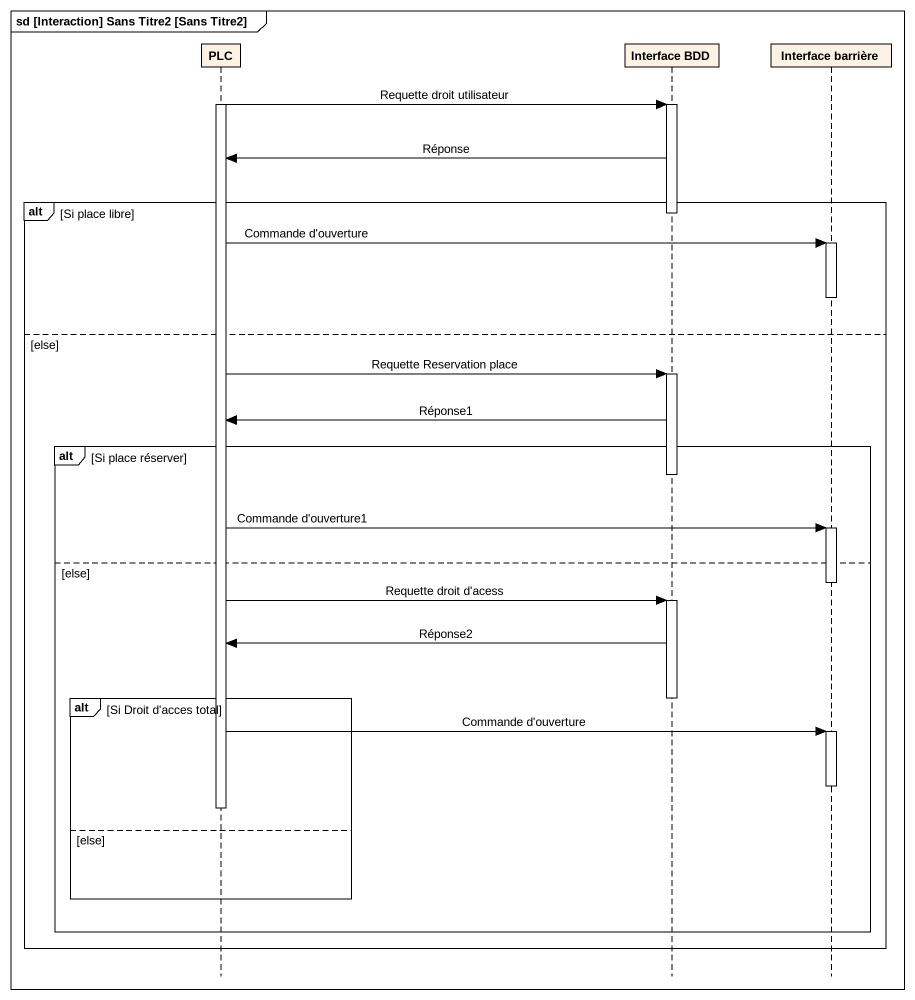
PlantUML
@startuml
mainframe sd [Interaction] Sans Titre2 [Sans Titre2]
hide footbox
participant PLC
participant "Interface BDD" as Interface_BDD
participant "Interface barrière" as Interface_barrière

activate PLC
PLC -> Interface_BDD : Requette droit utilisateur
activate Interface_BDD
Interface_BDD -> PLC : Réponse
alt Si place libre
  deactivate Interface_BDD
  PLC -> Interface_barrière : Commande d'ouverture
  activate Interface_barrière
  deactivate Interface_barrière
else else
  PLC -> Interface_BDD : Requette Reservation place
  activate Interface_BDD
  Interface_BDD -> PLC : Réponse1
  alt Si place réserver
    deactivate Interface_BDD
    PLC -> Interface_barrière : Commande d'ouverture1
    activate Interface_barrière
  else else
    deactivate Interface_barrière
    PLC -> Interface_BDD : Requette droit d'acess
    activate Interface_BDD
    Interface_BDD -> PLC : Réponse2
    alt Si Droit d'acces total
      deactivate Interface_BDD
      PLC -> Interface_barrière : Commande d'ouverture
      activate Interface_barrière
      deactivate Interface_barrière
      deactivate PLC
    else else
    end
  end
end
@enduml
